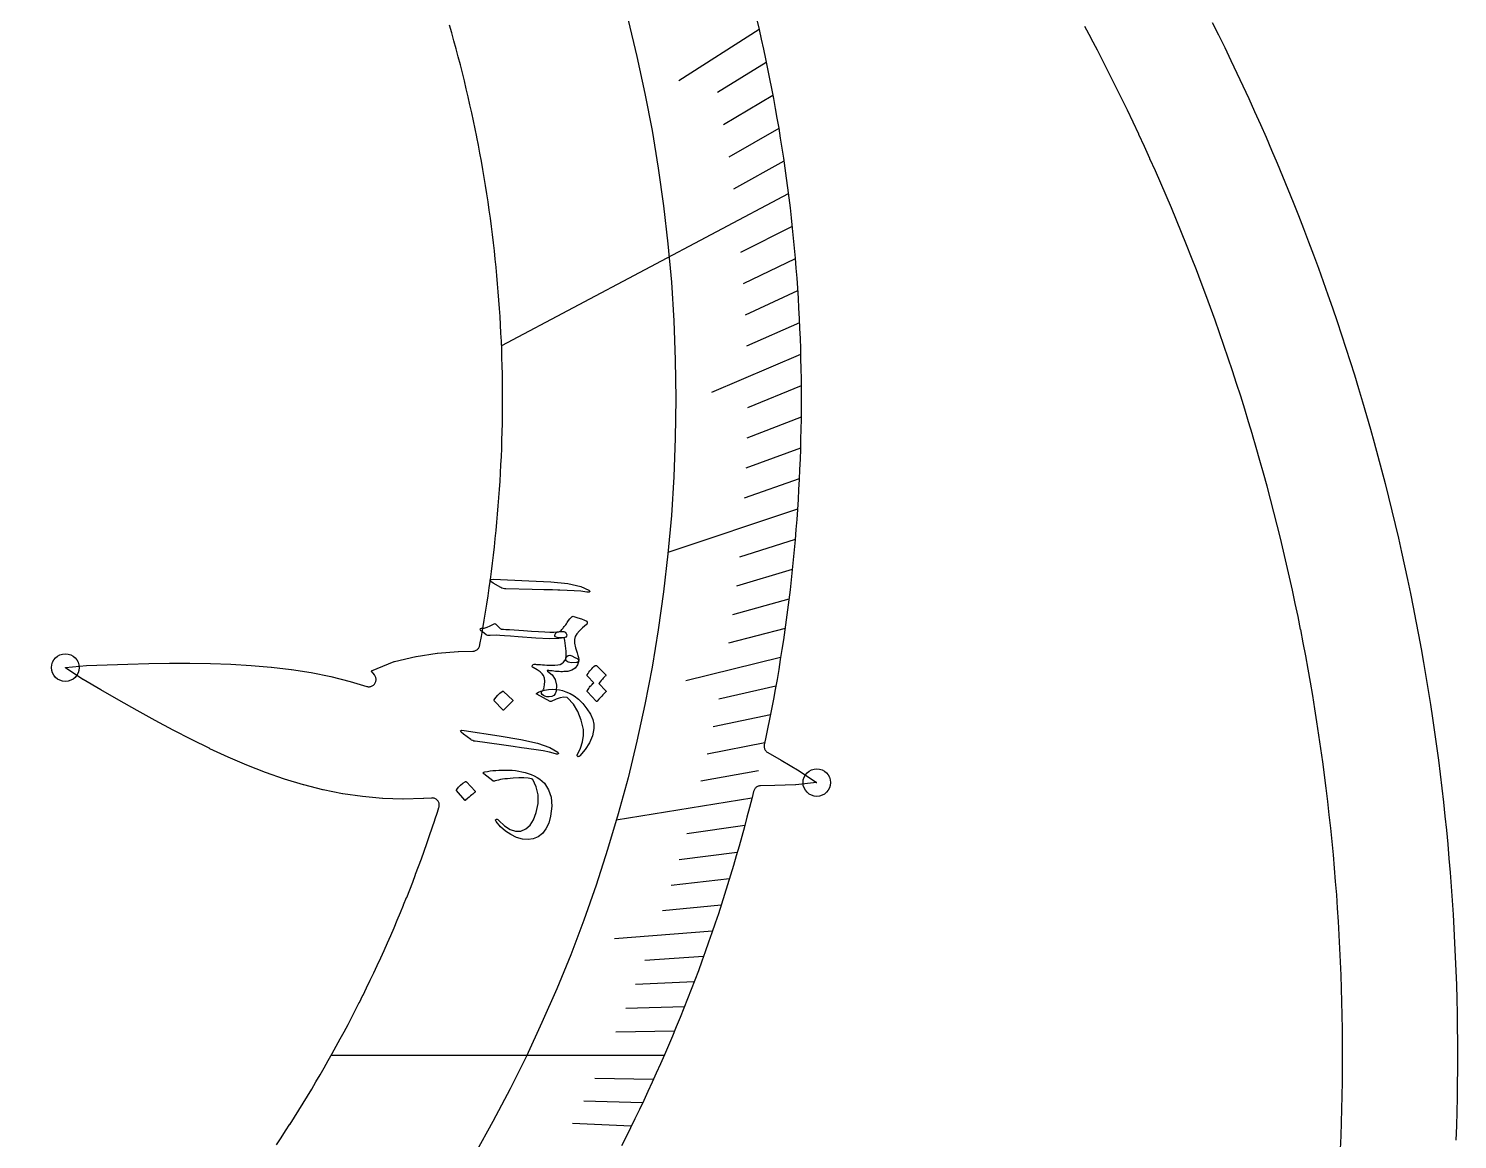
# Model space of a CAD drawing. Header units: millimetres. Extents: x -79 to 79, y -79 to 79.
# Drawn here: x 29.93 to 79.2, y -2.89 to 35.4 of the extents above; entities that cross this region are included whole.
import ezdxf

# ---------------------------------------------------------------- set-up
doc = ezdxf.new("R2010")
doc.units = ezdxf.units.MM
for name, color, linetype in [('CUT_INNER', 6, 'Continuous'), ('CUT_OUTER', 1, 'Continuous'), ('ENGRAVE', 7, 'Continuous'), ('ENGRAVE_FINE', 8, 'Continuous'), ('TEXT', 5, 'Continuous')]:
    doc.layers.add(name, color=color, linetype=linetype)

msp = doc.modelspace()

# ---------------------------------------------------------------- linework, layer by layer
at = {"layer": 'CUT_INNER'}
for points in [[(38.4743, -3.0749), (38.6304, -2.8396), (38.6313, -2.8383), (38.786, -2.6021), (38.7868, -2.6008), (38.9401, -2.3636), (38.9409, -2.3623), (39.0927, -2.1242), (39.0936, -2.1229), (39.2439, -1.8839), (39.2447, -1.8826), (39.3936, -1.6426), (39.3944, -1.6413), (39.5418, -1.4004), (39.5426, -1.3991), (39.6885, -1.1574), (39.6893, -1.156), (39.8337, -0.9134), (39.8345, -0.9121), (39.9774, -0.6685), (39.9782, -0.6672), (40.1197, -0.4228), (40.1204, -0.4215), (40.2604, -0.1762), (40.2611, -0.1749), (40.3996, 0.0713), (40.4003, 0.0726), (40.5372, 0.3196), (40.538, 0.3209), (40.6734, 0.5687), (40.6741, 0.5701), (40.808, 0.8187), (40.8087, 0.8201), (40.9411, 1.0695), (40.9418, 1.0709), (41.0726, 1.3211), (41.0733, 1.3225), (41.2026, 1.5735), (41.2033, 1.5749), (41.331, 1.8268), (41.3317, 1.8281), (41.4579, 2.0808), (41.4586, 2.0821), (41.5832, 2.3355), (41.5839, 2.3369), (41.707, 2.5911), (41.7076, 2.5924), (41.8292, 2.8473), (41.8298, 2.8487), (41.9498, 3.1044), (41.9504, 3.1058), (42.0688, 3.3621), (42.0694, 3.3635), (42.1862, 3.6206), (42.1869, 3.622), (42.3021, 3.8798), (42.3027, 3.8812), (42.4164, 4.1398), (42.417, 4.1412), (42.529, 4.4004), (42.5296, 4.4018), (42.6401, 4.6617), (42.6407, 4.6631), (42.7495, 4.9236), (42.7501, 4.925), (42.8574, 5.1863), (42.858, 5.1877), (42.9636, 5.4496), (42.9642, 5.451), (43.0683, 5.7135), (43.0688, 5.7149), (43.1713, 5.9781), (43.1718, 5.9795), (43.2726, 6.2433), (43.2732, 6.2447), (43.3724, 6.5091), (43.3729, 6.5106), (43.4705, 6.7756), (43.471, 6.777), (43.567, 7.0426), (43.5675, 7.044), (43.6618, 7.3102), (43.6623, 7.3116), (43.755, 7.5784), (43.7555, 7.5798), (43.8465, 7.8471), (43.847, 7.8486), (43.9364, 8.1165), (43.9369, 8.1179), (44.0247, 8.3863), (44.0251, 8.3878), (44.077, 8.5499), (44.0834, 8.5736), (44.0873, 8.5978), (44.0889, 8.6223), (44.0881, 8.6468), (44.0849, 8.6712), (44.0793, 8.695), (44.0714, 8.7183), (44.0612, 8.7406), (44.0489, 8.7618), (44.0346, 8.7818), (44.0184, 8.8002), (44.0005, 8.8169), (43.981, 8.8319), (43.9602, 8.8448), (43.9382, 8.8556), (43.9152, 8.8642), (43.8915, 8.8706), (43.8673, 8.8745), (43.8428, 8.8761), (43.8183, 8.8753), (43.5552, 8.8535), (43.5478, 8.8531), (42.841, 8.8369), (42.8338, 8.8369), (42.1371, 8.861), (42.1301, 8.8614), (41.4427, 8.9238), (41.436, 8.9246), (40.7576, 9.0235), (40.7512, 9.0246), (40.0812, 9.1582), (40.0752, 9.1596), (39.4131, 9.326), (39.4075, 9.3275), (38.7526, 9.5246), (38.7476, 9.5262), (38.0992, 9.7515), (38.0947, 9.7531), (37.4522, 10.0041), (37.4483, 10.0057), (36.8109, 10.2795), (36.8076, 10.281), (36.1746, 10.5747), (36.1719, 10.576), (35.5425, 10.8868), (35.5403, 10.8879), (34.9138, 11.2125), (34.9121, 11.2134), (34.2879, 11.549), (34.2866, 11.5497), (33.6644, 11.8933), (33.0421, 12.2437), (32.421, 12.5992), (32.4198, 12.5999), (31.8046, 12.9607), (31.7982, 12.9647), (31.1984, 13.3667), (31.1942, 13.3698), (31.1998, 13.3707), (31.9179, 13.4424), (31.9254, 13.4429), (32.6381, 13.4711), (32.6394, 13.4712), (33.353, 13.4919), (34.0668, 13.5076), (34.7795, 13.5174), (34.7809, 13.5174), (35.4897, 13.5191), (35.4916, 13.5191), (36.1971, 13.51), (36.1995, 13.51), (36.9011, 13.4873), (36.9041, 13.4872), (37.6009, 13.4479), (37.6045, 13.4476), (38.2957, 13.3886), (38.2999, 13.3882), (38.9848, 13.3066), (38.9895, 13.306), (39.6676, 13.199), (39.6728, 13.1981), (40.3432, 13.0631), (40.3489, 13.0619), (41.0113, 12.8965), (41.0172, 12.8948), (41.5882, 12.722), (41.612, 12.716), (41.6362, 12.7124), (41.6607, 12.7112), (41.6852, 12.7125), (41.7095, 12.7161), (41.7333, 12.722), (41.7564, 12.7303), (41.7786, 12.7408), (41.7996, 12.7535), (41.8193, 12.7681), (41.8375, 12.7846), (41.854, 12.8028), (41.8686, 12.8225), (41.8812, 12.8436), (41.8916, 12.8657), (41.8999, 12.8889), (41.9058, 12.9127), (41.9094, 12.9369), (41.9106, 12.9614), (41.9094, 12.986), (41.9058, 13.0102), (41.8998, 13.034), (41.8915, 13.0571), (41.881, 13.0793), (41.8683, 13.1003), (41.8537, 13.12), (41.7456, 13.2515), (41.7421, 13.2561), (41.7474, 13.2586), (42.5288, 13.5814), (42.5337, 13.5832), (42.5387, 13.5845), (43.2819, 13.7541), (43.2914, 13.7558), (44.0199, 13.8636), (44.0279, 13.8646), (44.7452, 13.924), (44.7526, 13.9244), (45.2461, 13.9357), (45.2703, 13.9374), (45.2942, 13.9415), (45.3177, 13.9479), (45.3404, 13.9565), (45.3621, 13.9673), (45.3828, 13.9802), (45.402, 13.9949), (45.4198, 14.0115), (45.4358, 14.0298), (45.45, 14.0495), (45.4622, 14.0705), (45.4724, 14.0925), (45.4803, 14.1155), (45.486, 14.1391), (45.4902, 14.1615), (45.4905, 14.163), (45.5413, 14.4408), (45.5416, 14.4423), (45.5907, 14.7204), (45.591, 14.7219), (45.6384, 15.0003), (45.6387, 15.0018), (45.6844, 15.2804), (45.6846, 15.282), (45.7286, 15.5609), (45.7289, 15.5624), (45.7712, 15.8416), (45.7714, 15.8431), (45.812, 16.1226), (45.8122, 16.1241), (45.851, 16.4038), (45.8512, 16.4053), (45.8884, 16.6853), (45.8886, 16.6868), (45.924, 16.9669), (45.9242, 16.9685), (45.9579, 17.2488), (45.9581, 17.2504), (45.9901, 17.5309), (45.9902, 17.5325), (46.0205, 17.8132), (46.0207, 17.8147), (46.0492, 18.0957), (46.0494, 18.0972), (46.0762, 18.3783), (46.0763, 18.3798), (46.1014, 18.6611), (46.1015, 18.6626), (46.1249, 18.9441), (46.125, 18.9456), (46.1467, 19.2272), (46.1468, 19.2287), (46.1667, 19.5104), (46.1668, 19.5119), (46.185, 19.7937), (46.1851, 19.7952), (46.2015, 20.0771), (46.2016, 20.0787), (46.2163, 20.3607), (46.2164, 20.3622), (46.2294, 20.6443), (46.2295, 20.6458), (46.2407, 20.928), (46.2408, 20.9295), (46.2503, 21.2117), (46.2503, 21.2133), (46.2581, 21.4956), (46.2582, 21.4971), (46.2642, 21.7794), (46.2643, 21.781), (46.2686, 22.0633), (46.2686, 22.0648), (46.2712, 22.3472), (46.2712, 22.3487), (46.2721, 22.6311), (46.2721, 22.6327), (46.2712, 22.9151), (46.2712, 22.9166), (46.2686, 23.199), (46.2686, 23.2005), (46.2643, 23.4829), (46.2642, 23.4844), (46.2582, 23.7667), (46.2581, 23.7682), (46.2503, 24.0505), (46.2503, 24.0521), (46.2408, 24.3343), (46.2407, 24.3358), (46.2295, 24.618), (46.2294, 24.6195), (46.2164, 24.9016), (46.2163, 24.9031), (46.2016, 25.1851), (46.2015, 25.1867), (46.1851, 25.4686), (46.185, 25.4701), (46.1668, 25.7519), (46.1667, 25.7534), (46.1468, 26.0351), (46.1467, 26.0367), (46.125, 26.3182), (46.1249, 26.3197), (46.1015, 26.6012), (46.1014, 26.6027), (46.0763, 26.884), (46.0762, 26.8855), (46.0494, 27.1666), (46.0492, 27.1681), (46.0207, 27.4491), (46.0205, 27.4506), (45.9902, 27.7314), (45.9901, 27.7329), (45.9581, 28.0134), (45.9579, 28.015), (45.9242, 28.2953), (45.924, 28.2969), (45.8886, 28.577), (45.8884, 28.5785), (45.8512, 28.8585), (45.851, 28.86), (45.8122, 29.1397), (45.812, 29.1412), (45.7714, 29.4207), (45.7712, 29.4222), (45.7289, 29.7014), (45.7286, 29.7029), (45.6846, 29.9818), (45.6844, 29.9834), (45.6387, 30.262), (45.6384, 30.2635), (45.591, 30.5419), (45.5907, 30.5434), (45.5416, 30.8215), (45.5413, 30.823), (45.4905, 31.1008), (45.4902, 31.1023), (45.4377, 31.3798), (45.4374, 31.3813), (45.3831, 31.6584), (45.3828, 31.6599), (45.3269, 31.9367), (45.3266, 31.9382), (45.269, 32.2146), (45.2686, 32.2161), (45.2093, 32.4922), (45.209, 32.4937), (45.1479, 32.7694), (45.1476, 32.7709), (45.0849, 33.0463), (45.0846, 33.0478), (45.0201, 33.3227), (45.0198, 33.3242), (44.9537, 33.5987), (44.9533, 33.6002), (44.8856, 33.8744), (44.8852, 33.8758), (44.8157, 34.1496), (44.8154, 34.151), (44.7442, 34.4243), (44.7438, 34.4258), (44.671, 34.6987), (44.6706, 34.7001), (44.5961, 34.9725), (44.5957, 34.974), (44.5196, 35.2459), (44.5192, 35.2474), (44.4413, 35.5189)], [(55.0372, 35.7032), (55.1164, 35.3652), (55.1934, 35.0268), (55.2685, 34.6879), (55.3414, 34.3485), (55.4122, 34.0088), (55.481, 33.6685), (55.5477, 33.3279), (55.6123, 32.9869), (55.6748, 32.6454), (55.7351, 32.3036), (55.7934, 31.9615), (55.8496, 31.619), (55.9037, 31.2761), (55.9557, 30.9329), (56.0056, 30.5894), (56.0534, 30.2456), (56.099, 29.9016), (56.1426, 29.5572), (56.184, 29.2126), (56.2233, 28.8677), (56.2605, 28.5226), (56.2956, 28.1773), (56.3286, 27.8318), (56.3594, 27.4861), (56.3882, 27.1401), (56.4148, 26.7941), (56.4392, 26.4478), (56.4616, 26.1015), (56.4818, 25.755), (56.4999, 25.4083), (56.5159, 25.0616), (56.5297, 24.7148), (56.5415, 24.3679), (56.551, 24.0209), (56.5585, 23.6739), (56.5638, 23.3268), (56.567, 22.9798), (56.5681, 22.6327), (56.567, 22.2856), (56.5638, 21.9385), (56.5585, 21.5914), (56.5511, 21.2444), (56.5415, 20.8975), (56.5298, 20.5506), (56.516, 20.2037), (56.5, 19.857), (56.4819, 19.5104), (56.4617, 19.1639), (56.4393, 18.8175), (56.4149, 18.4713), (56.3883, 18.1252), (56.3596, 17.7793), (56.3287, 17.4335), (56.2958, 17.088), (56.2607, 16.7427), (56.2235, 16.3976), (56.1842, 16.0527), (56.1428, 15.7081), (56.0992, 15.3638), (56.0536, 15.0197), (56.0058, 14.6759), (55.9559, 14.3324), (55.904, 13.9892), (55.8499, 13.6464), (55.7937, 13.3038), (55.7354, 12.9617), (55.675, 12.6199), (55.6125, 12.2784), (55.548, 11.9374), (55.4813, 11.5968), (55.4125, 11.2565), (55.3417, 10.9168), (55.2977, 10.7119), (55.2938, 10.688), (55.2922, 10.6638), (55.2929, 10.6395), (55.296, 10.6154), (55.3014, 10.5918), (55.3091, 10.5687), (55.319, 10.5466), (55.331, 10.5255), (55.345, 10.5056), (55.3608, 10.4872), (55.3784, 10.4705), (55.3975, 10.4555), (55.4179, 10.4424), (55.8795, 10.1783), (55.8806, 10.1776), (56.4958, 9.8168), (56.5022, 9.8128), (57.1017, 9.411), (57.1062, 9.4076), (57.101, 9.4069), (56.3825, 9.3351), (56.375, 9.3346), (55.6624, 9.3063), (55.661, 9.3063), (55.1614, 9.2918), (55.1365, 9.2898), (55.1119, 9.2854), (55.0879, 9.2785), (55.0647, 9.2693), (55.0425, 9.2578), (55.0216, 9.2441), (55.0022, 9.2284), (54.9844, 9.2109), (54.9685, 9.1917), (54.9545, 9.1709), (54.9427, 9.1489), (54.9332, 9.1258), (54.926, 9.1019), (54.873, 8.8877), (54.7876, 8.5513), (54.7002, 8.2154), (54.6107, 7.88), (54.5192, 7.5452), (54.4256, 7.211), (54.3299, 6.8773), (54.2322, 6.5442), (54.1325, 6.2118), (54.0307, 5.8799), (53.9269, 5.5487), (53.8211, 5.2182), (53.7132, 4.8882), (53.6034, 4.559), (53.4915, 4.2304), (53.3775, 3.9026), (53.2616, 3.5754), (53.1437, 3.249), (53.0237, 2.9232), (52.9018, 2.5983), (52.7779, 2.274), (52.652, 1.9506), (52.5241, 1.6279), (52.3942, 1.306), (52.2624, 0.9849), (52.1286, 0.6647), (51.9928, 0.3452), (51.8551, 0.0266), (51.7154, -0.2911), (51.5738, -0.608), (51.4302, -0.924), (51.2847, -1.2392), (51.1373, -1.5534), (50.9879, -1.8667), (50.8366, -2.1791), (50.6834, -2.4906), (50.5283, -2.8011), (50.3713, -3.1106)], [(75.1706, -3.2299), (75.189, -2.7701), (75.189, -2.7686), (75.2046, -2.3087), (75.2046, -2.3072), (75.2173, -1.8472), (75.2174, -1.8457), (75.2272, -1.3857), (75.2273, -1.3842), (75.2343, -0.9241), (75.2343, -0.9225), (75.2386, -0.4624), (75.2386, -0.4609), (75.24, -0.0008), (75.24, 0.0008), (75.2386, 0.4609), (75.2386, 0.4624), (75.2343, 0.9225), (75.2343, 0.9241), (75.2273, 1.3842), (75.2272, 1.3857), (75.2174, 1.8457), (75.2173, 1.8472), (75.2046, 2.3072), (75.2046, 2.3087), (75.189, 2.7686), (75.189, 2.7701), (75.1706, 3.2299), (75.1706, 3.2314), (75.1494, 3.6911), (75.1493, 3.6926), (75.1253, 4.1521), (75.1253, 4.1537), (75.0985, 4.613), (75.0984, 4.6145), (75.0687, 5.0737), (75.0686, 5.0752), (75.0362, 5.5342), (75.0361, 5.5358), (75.0008, 5.9945), (75.0007, 5.9961), (74.9626, 6.4546), (74.9625, 6.4562), (74.9216, 6.9145), (74.9215, 6.916), (74.8778, 7.374), (74.8776, 7.3756), (74.8311, 7.8333), (74.831, 7.8349), (74.7816, 8.2924), (74.7815, 8.2939), (74.7294, 8.7511), (74.7292, 8.7526), (74.6743, 9.2094), (74.6741, 9.2109), (74.6163, 9.6674), (74.6161, 9.669), (74.5556, 10.1251), (74.5554, 10.1266), (74.4921, 10.5824), (74.4919, 10.5839), (74.4258, 11.0392), (74.4255, 11.0408), (74.3566, 11.4957), (74.3564, 11.4972), (74.2847, 11.9517), (74.2844, 11.9532), (74.2099, 12.4073), (74.2097, 12.4088), (74.1324, 12.8624), (74.1322, 12.8639), (74.0521, 13.317), (74.0518, 13.3186), (73.969, 13.7712), (73.9687, 13.7727), (73.8831, 14.2248), (73.8828, 14.2263), (73.7944, 14.6778), (73.7941, 14.6793), (73.703, 15.1304), (73.7027, 15.1319), (73.6088, 15.5823), (73.6084, 15.5838), (73.5118, 16.0337), (73.5114, 16.0352), (73.412, 16.4844), (73.4117, 16.4859), (73.3095, 16.9346), (73.3091, 16.9361), (73.2042, 17.3841), (73.2038, 17.3856), (73.0961, 17.8329), (73.0958, 17.8344), (72.9853, 18.2811), (72.985, 18.2826), (72.8718, 18.7286), (72.8714, 18.7301), (72.7555, 19.1753), (72.7551, 19.1768), (72.6365, 19.6214), (72.6361, 19.6229), (72.5147, 20.0667), (72.5143, 20.0682), (72.3902, 20.5113), (72.3898, 20.5128), (72.263, 20.9551), (72.2626, 20.9566), (72.1331, 21.3981), (72.1326, 21.3996), (72.0004, 21.8403), (72, 21.8418), (71.865, 22.2817), (71.8646, 22.2831), (71.727, 22.7222), (71.7265, 22.7237), (71.5862, 23.1619), (71.5857, 23.1633), (71.4427, 23.6007), (71.4423, 23.6021), (71.2966, 24.0386), (71.2961, 24.0401), (71.1477, 24.4756), (71.1472, 24.4771), (70.9962, 24.9117), (70.9957, 24.9132), (70.842, 25.3469), (70.8415, 25.3483), (70.6852, 25.7811), (70.6846, 25.7825), (70.5257, 26.2143), (70.5251, 26.2157), (70.3635, 26.6465), (70.3629, 26.648), (70.1987, 27.0778), (70.1981, 27.0792), (70.0312, 27.508), (70.0306, 27.5094), (69.8611, 27.9372), (69.8605, 27.9386), (69.6883, 28.3653), (69.6878, 28.3667), (69.513, 28.7924), (69.5124, 28.7938), (69.335, 29.2184), (69.3344, 29.2198), (69.1544, 29.6433), (69.1538, 29.6447), (68.9712, 30.067), (68.9706, 30.0684), (68.7855, 30.4897), (68.7848, 30.4911), (68.5971, 30.9111), (68.5964, 30.9125), (68.4061, 31.3315), (68.4055, 31.3329), (68.2126, 31.7506), (68.2119, 31.752), (68.0165, 32.1686), (68.0158, 32.1699), (67.8178, 32.5853), (67.8172, 32.5867), (67.6166, 33.0008), (67.6159, 33.0022), (67.4128, 33.4151), (67.4122, 33.4164), (67.2065, 33.8281), (67.2058, 33.8294), (66.9977, 34.2398), (66.997, 34.2412), (66.7864, 34.6503), (66.7856, 34.6516), (66.5725, 35.0594), (66.5718, 35.0607), (66.3561, 35.4672)]]:
    msp.add_lwpolyline(points, dxfattribs=at)
at = {"layer": 'CUT_OUTER'}
msp.add_lwpolyline([(70.743, 35.6099), (70.9602, 35.1752), (71.1747, 34.7391), (71.3865, 34.3017), (71.5956, 33.8631), (71.8021, 33.4231), (72.0058, 32.9819), (72.2068, 32.5395), (72.4051, 32.0958), (72.6007, 31.6509), (72.7935, 31.2049), (72.9836, 30.7576), (73.171, 30.3092), (73.3556, 29.8597), (73.5374, 29.409), (73.7165, 28.9573), (73.8928, 28.5044), (74.0663, 28.0505), (74.237, 27.5955), (74.4049, 27.1394), (74.57, 26.6824), (74.7323, 26.2243), (74.8918, 25.7653), (75.0485, 25.3053), (75.2024, 24.8443), (75.3534, 24.3824), (75.5016, 23.9196), (75.647, 23.4559), (75.7895, 22.9913), (75.9291, 22.5258), (76.0659, 22.0595), (76.1998, 21.5923), (76.3309, 21.1244), (76.459, 20.6556), (76.5843, 20.1861), (76.7068, 19.7158), (76.8263, 19.2448), (76.9429, 18.773), (77.0567, 18.3005), (77.1675, 17.8274), (77.2754, 17.3536), (77.3805, 16.8791), (77.4826, 16.404), (77.5818, 15.9282), (77.678, 15.4519), (77.7714, 14.975), (77.8618, 14.4975), (77.9493, 14.0195), (78.0339, 13.5409), (78.1155, 13.0619), (78.1941, 12.5823), (78.2699, 12.1023), (78.3427, 11.6218), (78.4125, 11.1409), (78.4794, 10.6595), (78.5433, 10.1778), (78.6043, 9.6957), (78.6623, 9.2132), (78.7173, 8.7304), (78.7694, 8.2472), (78.8186, 7.7637), (78.8647, 7.28), (78.9079, 6.7959), (78.9481, 6.3116), (78.9853, 5.8271), (79.0196, 5.3423), (79.0509, 4.8574), (79.0792, 4.3722), (79.1046, 3.8869), (79.1269, 3.4015), (79.1463, 2.9159), (79.1627, 2.4302), (79.1761, 1.9444), (79.1866, 1.4586), (79.194, 0.9727), (79.1985, 0.4867), (79.2, 0.0008), (79.1985, -0.4852), (79.194, -0.9711), (79.1866, -1.457), (79.1762, -1.9429), (79.1628, -2.4287), (79.1464, -2.9144)], dxfattribs=at)
at = {"layer": 'ENGRAVE'}
for points in [[(56.1251, 29.6974), (46.2358, 24.4647)], [(56.44, 18.8267), (51.9748, 17.3373)], [(54.8677, 8.8666), (50.1849, 8.1099)], [(51.8435, 0), (40.3597, 0)]]:
    msp.add_lwpolyline(points, dxfattribs=at)
for centre, radius in [((0, 22.6319), 52.2438), ((31.1934, 13.37), 0.4752), ((57.107, 9.4074), 0.4752)]:
    msp.add_circle(centre, radius, dxfattribs=at)
at = {"layer": 'ENGRAVE_FINE'}
for points in [[(55.1155, 35.369), (52.3444, 33.5908)], [(55.3671, 34.2264), (53.6869, 33.1878)], [(55.5934, 33.0875), (53.8936, 32.0758)], [(55.7949, 31.9526), (54.076, 30.9682)], [(55.972, 30.8224), (54.2345, 29.8657)], [(56.2547, 28.5781), (54.4817, 27.6774)], [(56.3613, 27.4649), (54.5713, 26.5926)], [(56.4452, 26.3582), (54.6388, 25.5147)], [(56.5071, 25.2585), (54.6848, 24.4439)], [(56.5473, 24.1661), (53.4788, 22.8548)], [(56.5663, 23.0815), (54.714, 22.3256)], [(56.5646, 22.0049), (54.6981, 21.2788)], [(56.5427, 20.9367), (54.6625, 20.2405)], [(56.501, 19.8772), (54.6078, 19.2112)], [(56.3601, 17.7855), (54.4426, 17.1804)], [(56.2619, 16.7538), (54.333, 16.1794)], [(56.1457, 15.7318), (54.2061, 15.1883)], [(56.012, 14.7197), (54.0624, 14.2074)], [(55.8613, 13.7179), (52.589, 12.9143)], [(55.6941, 12.7263), (53.726, 12.2766)], [(55.5106, 11.7453), (53.5342, 11.3271)], [(55.3115, 10.7749), (53.3274, 10.3884)], [(55.097, 9.8153), (53.1058, 9.4606)], [(54.6239, 7.929), (52.6203, 7.6382)], [(54.3661, 7.0025), (52.3572, 6.7438)], [(54.0946, 6.0872), (52.0811, 5.8607)], [(53.8098, 5.1833), (51.7922, 4.9889)], [(53.5121, 4.2907), (50.1361, 4.02)], [(53.202, 3.4095), (51.1782, 3.2798)], [(52.8797, 2.5398), (50.8537, 2.4425)], [(52.5456, 1.6817), (50.5181, 1.6168)], [(52.2001, 0.8351), (50.1716, 0.8026)], [(51.4762, -0.8235), (49.4477, -0.791)], [(51.0984, -1.6354), (49.0709, -1.5705)], [(50.7106, -2.4357), (48.6847, -2.3384)]]:
    msp.add_lwpolyline(points, dxfattribs=at)
at = {"layer": 'TEXT'}
for points in [[(45.947, 16.2847), (45.8619, 16.3421), (45.8347, 16.3825), (45.8656, 16.406), (45.9545, 16.4127), (47.1789, 16.3598), (47.9304, 16.328), (48.5257, 16.2652), (48.9647, 16.1691), (49.247, 16.0388), (49.2688, 16.0189), (49.2798, 16.0024), (49.2799, 15.9892), (49.2692, 15.9795), (49.2535, 15.9726), (49.2338, 15.9689), (49.2102, 15.9683), (49.1825, 15.9707), (48.9687, 15.9997), (48.7406, 16.0205), (48.4982, 16.0332), (48.2414, 16.038), (48.1745, 16.0406), (47.9936, 16.0457), (47.6986, 16.0536), (47.2896, 16.0648), (46.3819, 16.0846), (46.3341, 16.0889), (46.2906, 16.0975), (46.2515, 16.1102), (46.2168, 16.1272)], [(46.6751, 14.6666), (46.9896, 14.6441), (47.2695, 14.626), (47.5148, 14.6122), (47.7254, 14.6026), (47.901, 14.5973), (48.0413, 14.5961), (48.1462, 14.5991), (48.2159, 14.6061), (48.3063, 14.6183), (48.3785, 14.6121), (48.4325, 14.5873), (48.4682, 14.5438), (48.4837, 14.4951), (48.4772, 14.4545), (48.4486, 14.4221), (48.3981, 14.398), (48.2164, 14.3716), (47.8912, 14.3672), (47.4225, 14.3854), (46.8106, 14.4269), (46.5481, 14.4499), (46.3383, 14.467), (46.1812, 14.4779), (46.0768, 14.4827), (45.842, 14.4712), (45.8009, 14.4715), (45.7645, 14.4765), (45.7327, 14.4861), (45.7055, 14.5003), (45.6421, 14.5527), (45.593, 14.5935), (45.5583, 14.6227), (45.538, 14.6404), (45.5094, 14.6741), (45.5015, 14.6994), (45.5143, 14.7164), (45.5477, 14.7249), (45.6398, 14.735), (45.7388, 14.7627), (45.8445, 14.808), (45.9569, 14.8712), (45.979, 14.8826), (45.9997, 14.8857), (46.0191, 14.8806), (46.0371, 14.8673), (46.0582, 14.8473), (46.0779, 14.8284), (46.0962, 14.8106), (46.1131, 14.794), (46.1286, 14.7785), (46.1427, 14.7641), (46.1555, 14.7509), (46.1668, 14.7388), (46.1865, 14.7208), (46.207, 14.7076), (46.2283, 14.6991), (46.2504, 14.6953), (46.2996, 14.6933), (46.3868, 14.6878), (46.512, 14.6788), (46.6751, 14.6666)], [(48.0765, 14.4678), (48.0813, 14.5264), (48.1037, 14.5693), (48.1436, 14.5967), (48.2012, 14.6086), (48.2295, 14.6137), (48.2587, 14.6281), (48.2888, 14.6519), (48.3199, 14.6851), (48.3368, 14.7064), (48.3556, 14.73), (48.3764, 14.7557), (48.3991, 14.7837), (48.4231, 14.8141), (48.4478, 14.8469), (48.4731, 14.8822), (48.4991, 14.9199), (48.5478, 14.9903), (48.5883, 15.0455), (48.6207, 15.0856), (48.645, 15.1104), (48.6655, 15.1267), (48.6855, 15.136), (48.7051, 15.1384), (48.7242, 15.1338), (48.8681, 15.0903), (48.9908, 15.048), (49.0922, 15.007), (49.1723, 14.9672), (49.182, 14.9586), (49.188, 14.9467), (49.1904, 14.9316), (49.1891, 14.9131), (49.1845, 14.8904), (49.1789, 14.8723), (49.172, 14.8589), (49.164, 14.8502), (49.0285, 14.742), (48.9192, 14.6379), (48.8361, 14.5375), (48.7792, 14.4407), (48.753, 14.3376), (48.7549, 14.2092), (48.785, 14.0551), (48.8429, 13.8752), (48.8714, 13.788), (48.8896, 13.7135), (48.8973, 13.6518), (48.8946, 13.6029), (48.8863, 13.5805), (48.8708, 13.5634), (48.848, 13.5515), (48.818, 13.5449), (48.6509, 13.5342), (48.5346, 13.554), (48.4689, 13.6041), (48.4537, 13.6843), (48.4592, 13.7661), (48.4613, 13.8504), (48.4598, 13.9372), (48.4549, 14.0264), (48.4461, 14.1179), (48.433, 14.2113), (48.4157, 14.3066), (48.394, 14.4037), (48.2568, 14.3973), (48.1581, 14.4059), (48.098, 14.4294), (48.0765, 14.4678)], [(47.2984, 13.4474), (47.3111, 13.4672), (47.3301, 13.4801), (47.3554, 13.4862), (47.3869, 13.4855), (47.4087, 13.4842), (47.439, 13.4823), (47.4776, 13.4797), (47.5247, 13.4765), (47.5799, 13.4726), (47.643, 13.4682), (47.7138, 13.4632), (47.7925, 13.4578), (47.9431, 13.4492), (48.0701, 13.4503), (48.1736, 13.4611), (48.2535, 13.4816), (48.319, 13.5129), (48.3743, 13.5572), (48.4191, 13.6143), (48.4537, 13.6843), (48.489, 13.7491), (48.5356, 13.7857), (48.5934, 13.7941), (48.6626, 13.7741), (48.7687, 13.724), (48.8428, 13.6795), (48.8851, 13.6408), (48.8955, 13.6079), (48.8499, 13.465), (48.7723, 13.3562), (48.6629, 13.2814), (48.5219, 13.2407), (48.479, 13.2363), (48.4334, 13.2328), (48.3852, 13.2301), (48.3343, 13.2284), (48.2804, 13.2281), (48.2236, 13.2301), (48.1636, 13.2343), (48.1006, 13.2407), (48.0395, 13.2477), (47.9852, 13.2537), (47.9376, 13.2587), (47.8968, 13.2627), (47.8635, 13.2659), (47.8383, 13.2684), (47.8212, 13.2704), (47.8123, 13.2716), (47.8081, 13.2721), (47.8053, 13.2717), (47.8039, 13.2704), (47.804, 13.2682), (47.8057, 13.265), (47.8095, 13.2608), (47.8153, 13.2555), (47.8231, 13.2492), (47.9799, 13.1157), (48.0808, 12.955), (48.1256, 12.7672), (48.1139, 12.5529), (48.0853, 12.4666), (48.0357, 12.4053), (47.9652, 12.3691), (47.874, 12.3579), (47.795, 12.3653), (47.7299, 12.3812), (47.6788, 12.4056), (47.6416, 12.4383), (47.6183, 12.4738), (47.6089, 12.5063), (47.6136, 12.5358), (47.6323, 12.5623), (47.6547, 12.584), (47.6715, 12.6036), (47.6829, 12.6212), (47.6887, 12.6368), (47.7229, 12.7768), (47.7331, 12.9007), (47.7193, 13.0084), (47.6818, 13.0999), (47.6393, 13.1574), (47.5665, 13.2226), (47.4635, 13.2956), (47.3301, 13.3761), (47.309, 13.3899), (47.2967, 13.4064), (47.2932, 13.4256), (47.2984, 13.4474)], [(49.1959, 13.079), (49.191, 13.0864), (49.1891, 13.0959), (49.19, 13.1075), (49.1939, 13.121), (49.2215, 13.167), (49.2506, 13.2111), (49.2811, 13.2534), (49.3132, 13.2937), (49.3471, 13.3325), (49.3833, 13.3698), (49.4217, 13.4059), (49.4624, 13.4406), (49.474, 13.4466), (49.4853, 13.4481), (49.4965, 13.445), (49.5074, 13.4375), (49.8337, 13.124), (49.8373, 13.1164), (49.8354, 13.1065), (49.828, 13.0944), (49.8151, 13.0801), (49.804, 13.0707), (49.7881, 13.0549), (49.7675, 13.0329), (49.7422, 13.0045), (49.7118, 12.9696), (49.6759, 12.9279), (49.6345, 12.8794), (49.5876, 12.8242), (49.8373, 12.5737), (49.8444, 12.563), (49.8442, 12.5511), (49.8368, 12.538), (49.8222, 12.5238), (49.8095, 12.5115), (49.7903, 12.4919), (49.7645, 12.4651), (49.7321, 12.431), (49.6929, 12.3891), (49.6469, 12.3388), (49.594, 12.2801), (49.5341, 12.2131), (49.5252, 12.2067), (49.5171, 12.2048), (49.51, 12.2073), (49.5038, 12.2142), (49.1991, 12.5351), (49.1943, 12.5426), (49.1924, 12.5522), (49.1935, 12.5637), (49.1975, 12.5773), (49.2194, 12.6167), (49.2431, 12.6544), (49.2686, 12.6904), (49.2961, 12.7248), (49.325, 12.7576), (49.3553, 12.7889), (49.3867, 12.8187), (49.4195, 12.8469)], [(45.9821, 12.2224), (45.9773, 12.2297), (45.9755, 12.2387), (45.9767, 12.2495), (45.9808, 12.2622), (46.0396, 12.3449), (46.1056, 12.4206), (46.1788, 12.4894), (46.2592, 12.5512), (46.2706, 12.5565), (46.281, 12.5576), (46.2906, 12.5546), (46.2992, 12.5475), (46.6198, 12.243), (46.6268, 12.2327), (46.6265, 12.2216), (46.6191, 12.2095), (46.6044, 12.1965), (46.5916, 12.1853), (46.5723, 12.1675), (46.5464, 12.1431), (46.5138, 12.112), (46.4745, 12.0738), (46.4283, 12.0279), (46.3751, 11.9743), (46.315, 11.9132), (46.3055, 11.9054), (46.2972, 11.9023), (46.2899, 11.904), (46.2837, 11.9104)], [(48.9356, 10.3284), (48.9217, 10.3153), (48.9082, 10.3061), (48.8949, 10.3008), (48.8821, 10.2994), (48.8722, 10.3009), (48.8631, 10.3056), (48.8547, 10.3133), (48.8472, 10.3242), (48.8437, 10.3343), (48.8438, 10.3462), (48.8475, 10.3599), (48.8549, 10.3752), (48.9633, 10.5959), (49.033, 10.8124), (49.064, 11.0243), (49.0566, 11.2312), (48.9856, 11.5638), (48.8703, 11.858), (48.7116, 12.1135), (48.5099, 12.3302), (48.5059, 12.3335), (48.5023, 12.3364), (48.4993, 12.3388), (48.4969, 12.3407), (48.4947, 12.3424), (48.4924, 12.3436), (48.4901, 12.3446), (48.4877, 12.3453), (48.3863, 12.3504), (48.2623, 12.3274), (48.1158, 12.2768), (47.9467, 12.1989), (47.9367, 12.1969), (47.9283, 12.1965), (47.9215, 12.1976), (47.9164, 12.2003), (47.4502, 12.4489), (47.435, 12.4683), (47.4532, 12.4926), (47.505, 12.5218), (47.5902, 12.556), (47.7163, 12.5939), (47.8512, 12.6168), (47.995, 12.6247), (48.1478, 12.6176), (48.2323, 12.6048), (48.3353, 12.5773), (48.4569, 12.5349), (48.597, 12.4776), (48.7435, 12.3966), (48.8894, 12.2822), (49.0342, 12.1342), (49.1778, 11.952), (49.2987, 11.7619), (49.3798, 11.5843), (49.4213, 11.4197), (49.4231, 11.2683), (49.3686, 11.0135), (49.2691, 10.7714), (49.1247, 10.5429), (48.9356, 10.3284)], [(44.9215, 11.0789), (44.8435, 11.1456), (44.8211, 11.1888), (44.8545, 11.2086), (44.9435, 11.2052), (46.1539, 11.0128), (46.8968, 10.8954), (47.4811, 10.765), (47.9062, 10.6194), (48.1718, 10.4577), (48.1913, 10.4355), (48.2003, 10.4178), (48.1989, 10.4047), (48.1871, 10.3963), (48.1707, 10.3912), (48.1508, 10.3898), (48.1272, 10.3918), (48.1, 10.3975), (47.8909, 10.4506), (47.6666, 10.4973), (47.4272, 10.5376), (47.1728, 10.5718), (47.1066, 10.5819), (46.9274, 10.6077), (46.6352, 10.6492), (46.2302, 10.7071), (45.3307, 10.8304), (45.2837, 10.8402), (45.2415, 10.8537), (45.2041, 10.8708), (45.1716, 10.8916)], [(44.6876, 9.1317), (44.6833, 9.1392), (44.6822, 9.1483), (44.6841, 9.1589), (44.689, 9.1711), (44.7533, 9.2485), (44.8242, 9.3186), (44.9018, 9.3812), (44.9862, 9.4365), (44.9979, 9.4409), (45.0084, 9.4412), (45.0177, 9.4376), (45.0258, 9.4299), (45.3248, 9.1057), (45.331, 9.095), (45.33, 9.084), (45.3217, 9.0726), (45.3062, 9.0608), (45.2927, 9.0507), (45.2722, 9.0345), (45.2447, 9.0122), (45.2102, 8.9839), (45.1684, 8.949), (45.1192, 8.907), (45.0626, 8.8579), (44.9985, 8.8018), (44.9885, 8.7948), (44.98, 8.7924), (44.9728, 8.7946), (44.9671, 8.8014)], [(45.6539, 9.7756), (45.7458, 9.7919), (45.841, 9.8062), (45.9395, 9.8185), (46.0412, 9.8287), (46.1467, 9.8362), (46.2564, 9.8401), (46.3702, 9.8405), (46.4882, 9.8373), (46.6046, 9.8305), (46.7188, 9.8187), (46.8306, 9.8019), (46.94, 9.7799), (47.0473, 9.7528), (47.1529, 9.7203), (47.2566, 9.6825), (47.3586, 9.6393), (47.4632, 9.5852), (47.557, 9.5248), (47.64, 9.4581), (47.7122, 9.385), (47.8604, 9.1624), (47.9464, 8.8986), (47.9693, 8.5937), (47.9284, 8.2487), (47.8623, 8.0098), (47.7678, 7.8118), (47.6454, 7.6549), (47.4955, 7.5393), (47.3278, 7.4705), (47.1485, 7.4439), (46.9579, 7.4593), (46.7558, 7.5164), (46.553, 7.6118), (46.3681, 7.7345), (46.2008, 7.8841), (46.051, 8.0604), (46.0355, 8.0857), (46.0293, 8.1073), (46.0324, 8.1254), (46.0448, 8.1399), (46.0645, 8.1508), (46.0867, 8.1487), (46.1113, 8.1335), (46.1383, 8.1053), (46.3368, 7.914), (46.5305, 7.7884), (46.7198, 7.7293), (46.9051, 7.7375), (47.0734, 7.8072), (47.2182, 7.936), (47.3387, 8.1238), (47.4344, 8.3705), (47.4957, 8.6849), (47.4956, 8.9804), (47.4346, 9.2562), (47.313, 9.5115), (47.3079, 9.5175), (47.2994, 9.523), (47.2876, 9.5283), (47.2725, 9.5331), (47.1502, 9.5595), (47.003, 9.5729), (46.8309, 9.5734), (46.6338, 9.5613), (46.5336, 9.5516), (46.44, 9.5414), (46.3531, 9.5308), (46.2727, 9.5197), (46.1993, 9.5077), (46.1328, 9.4944), (46.0735, 9.4799), (46.0212, 9.464), (45.9943, 9.4571), (45.9708, 9.4555), (45.9509, 9.4593), (45.9344, 9.4685), (45.6198, 9.7097), (45.6028, 9.7287), (45.6028, 9.746), (45.6199, 9.7616), (45.6539, 9.7756)]]:
    msp.add_lwpolyline(points, close=True, dxfattribs=at)

doc.saveas('drawing.dxf')
